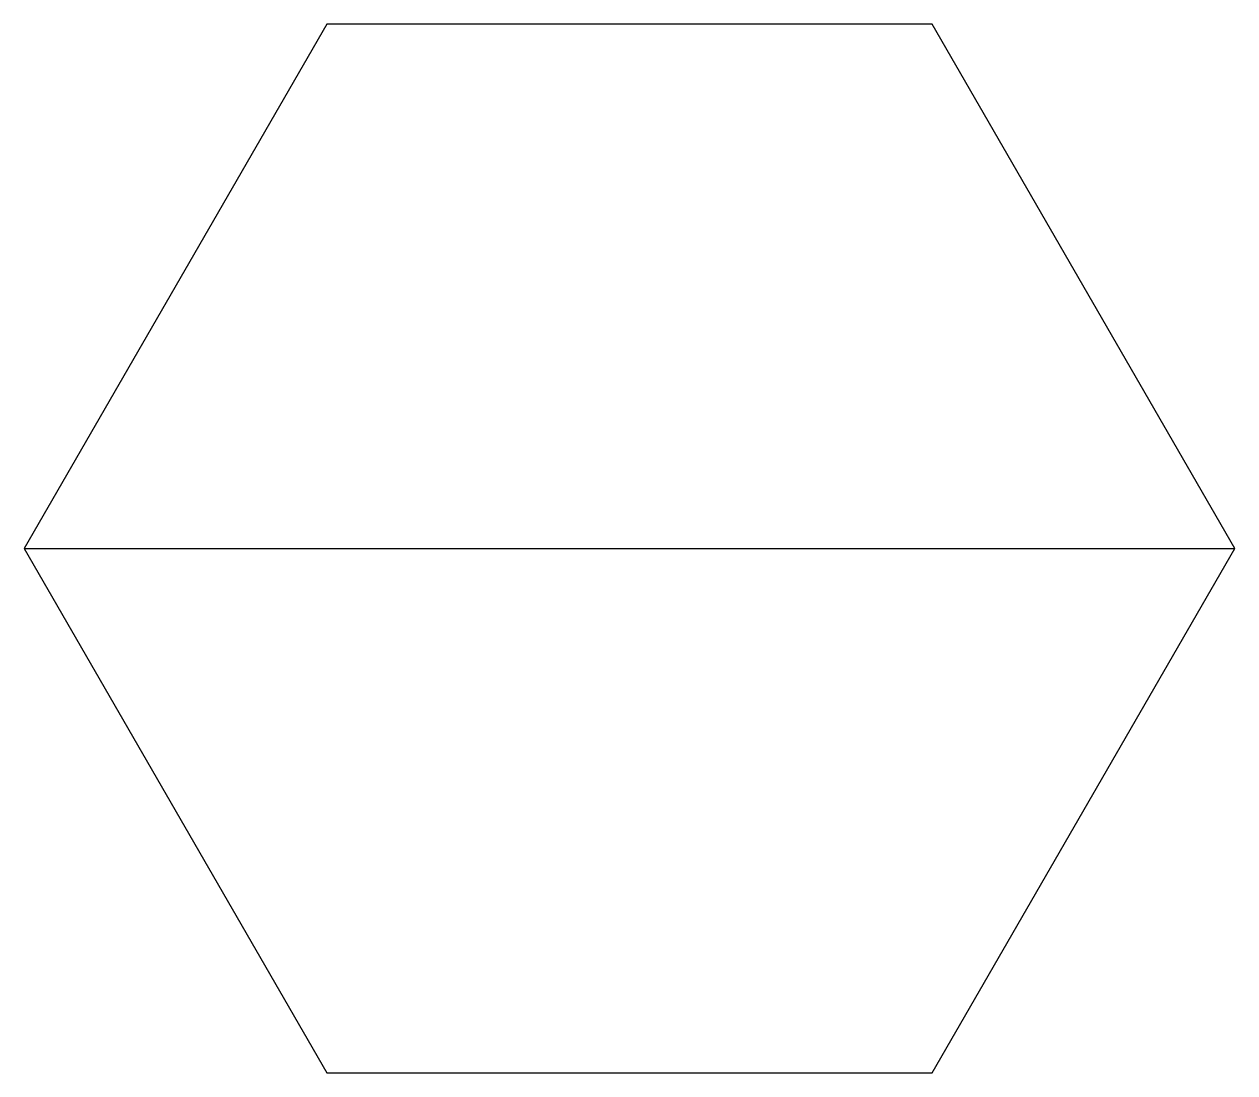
# Model space of a CAD drawing. Header units: millimetres. Extents: x -5 to 5, y -4.3 to 4.3.
import ezdxf

# ---------------------------------------------------------------- set-up
doc = ezdxf.new("R2010")
doc.units = ezdxf.units.MM

msp = doc.modelspace()

# ---------------------------------------------------------------- linework, layer by layer
at = {"color": 0, "linetype": 'Continuous', "lineweight": -2}
msp.add_line((-5, 0), (5, 0), dxfattribs=at)
msp.add_lwpolyline([(5, 0), (2.5, 4.33), (-2.5, 4.33), (-5, 0), (-2.5, -4.33), (2.5, -4.33)], close=True, dxfattribs=at)

doc.saveas('drawing.dxf')
